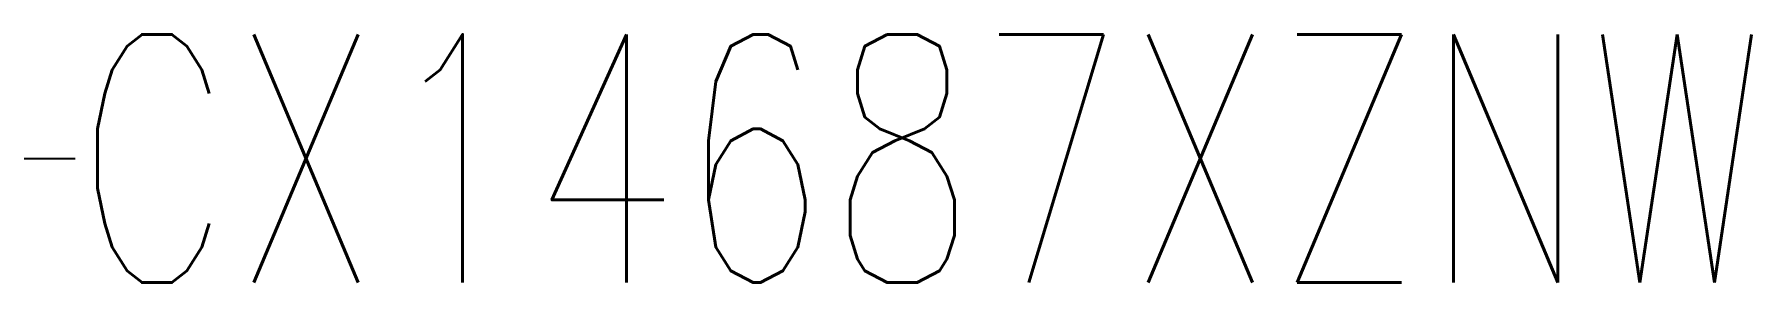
# Model space of a CAD drawing. Extents: x -202236 to 1002404, y -663931 to 1550022.
# Drawn here: x 20866.1 to 20938.7, y -357246.3 to -357235.8 of the extents above; entities that cross this region are included whole.
import ezdxf
from ezdxf.enums import TextEntityAlignment as Align

# ---------------------------------------------------------------- set-up
doc = ezdxf.new("R2010")
doc.units = 0
doc.layers.add('!ZN1-文字-7', color=7, linetype='Continuous')
doc.layers.add('!ZN1-标注-173', color=173, linetype='Continuous')
doc.styles.add('ZNDimTStyle', font='ROMANS.shx', dxfattribs={"width": 0.7, "bigfont": 'CHINESE.shx'})
doc.styles.add('ZNTextStyle', font='ROMANS.shx', dxfattribs={"width": 0.7, "bigfont": 'CHINESE.shx'})
doc.dimstyles.new('ZN机械-3-1', dxfattribs={"dimscale": 3, "dimtxt": 2.5, "dimasz": 1.5, "dimexe": 1, "dimexo": 2, "dimgap": 0.9, "dimtad": 1, "dimdec": 0, "dimzin": 0, "dimdsep": 46, "dimtxsty": 'ZNDimTStyle', "dimcen": 2.5, "dimdle": 1, "dimclrd": 173, "dimclre": 173, "dimclrt": 7, "dimazin": 2, "dimtfac": 1, "dimtdec": 0, "dimtix": 1, "dimtmove": 2, "dimatfit": 3, "dimfxl": 0, "dimfrac": 2, "dimtolj": 1, "dimtzin": 0, "dimarcsym": 0})

# ---------------------------------------------------------------- blocks, each defined once
blk = doc.blocks.new('20210813160024')
at = {"layer": '!ZN1-文字-7', "ltscale": 30, "style": 'ZNTextStyle', "width": 0.7}
blk.add_text('CX14687XZNW', height=10.5, dxfattribs=at).set_placement((-84.236, 53.316), align=Align.MIDDLE_LEFT)
at = {"layer": '!ZN1-标注-173'}
blk.add_leader([(-106.325, 53.316), (-95.281, 53.316), (-84.236, 53.316)], dimstyle='ZN机械-3-1', dxfattribs=at)

msp = doc.modelspace()

# ---------------------------------------------------------------- block references
at = {"ltscale": 30}
msp.add_blockref('20210813160024', (20952.093, -357294.378), dxfattribs=at)

doc.saveas('drawing.dxf')
